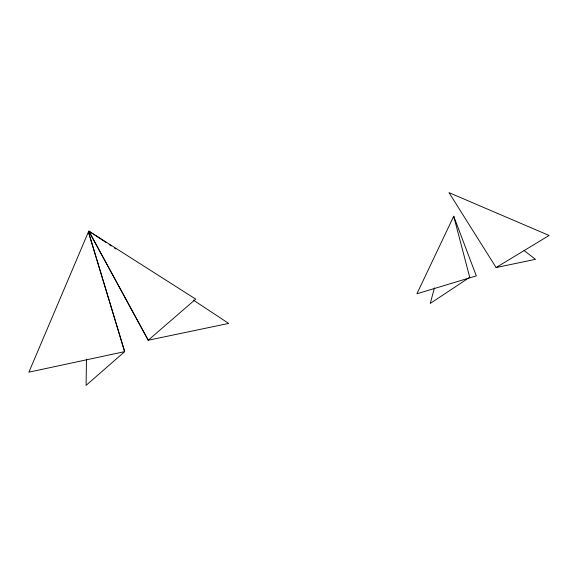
<?xml version="1.0" encoding="UTF-8"?>
<svg xmlns="http://www.w3.org/2000/svg" width="578" height="578" viewBox="0 0 578 578"><rect width="100%" height="100%" fill="white"/><g stroke="black" fill="none" stroke-linecap="round" stroke-linejoin="round"><path stroke-width="0.87" d="M86.483 359.191L86.086 385.374L124.711 351.597L88.42 231.886L28.9 372.167L124.588 351.641L88.42 231.886M434.432 287.902L430.249 303.45L469.719 277.288L453.716 216.208L416.911 293.783L476.294 275.858L453.716 216.208L453.246 217.935M496.047 267.571L549.1 235.47L448.983 192.626L496.119 267.549L535.488 259.327L524.051 250.505M106.085 242.478L88.788 231.063L148.185 340.247L195.725 299.122L88.788 231.063L148.308 340.211L228.664 323.42L193.319 300.083M109.09 244.465L111.352 245.953M114.357 247.94L115.86 248.937"/></g></svg>
